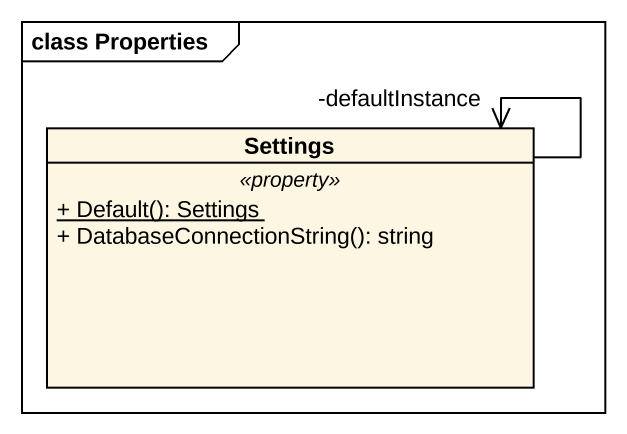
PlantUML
@startuml
mainframe class Properties
hide circle
hide empty members
skinparam classAttributeIconSize 0
class Settings {
  .. <<property>> ..
  {static} + Default(): Settings
  + DatabaseConnectionString(): string
}
Settings --> "-defaultInstance" Settings
@enduml
